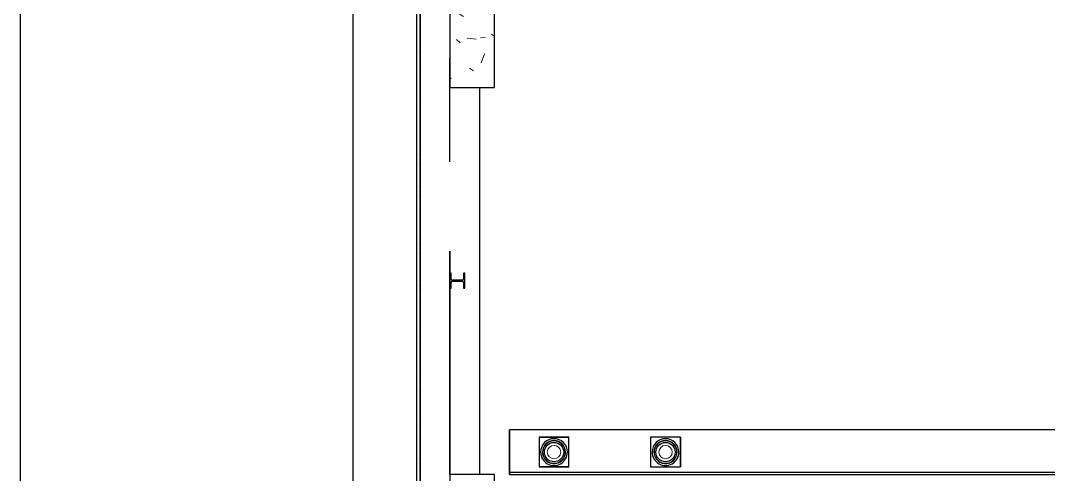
# Model space of a CAD drawing. Header units: millimetres. Extents: x -4391136 to -1798569, y -886572 to -291056.
# Drawn here: x -2742830 to -2735918, y -515884 to -512834 of the extents above; entities that cross this region are included whole.
import ezdxf
from ezdxf.enums import TextEntityAlignment as Align

# ---------------------------------------------------------------- set-up
doc = ezdxf.new("R2010")
doc.units = ezdxf.units.MM
for name, pattern in [('CENTER', [50.8, 31.75, -6.35, 6.35, -6.35]), ('TA_GL_000.70000', [1.925, 0.7, -0.175, 0.175, -0.175, 0.7]), ('Xref-C-1-PP17-AR-2214-01-B$0$DPA_Grid _ Level 100', [10, 5.5, -1.6, 1.3, -1.6])]:
    doc.linetypes.add(name, pattern=pattern)
doc.layers.add('000 - 0_HIDE_OBJ_FRAMING_DEF_DIMS', color=7, linetype='Continuous', plot=False)
for name, color, linetype in [('000 - 0_SYM_DWG_GRID-BUBBLE_MAIN_COLOR_1', 7, 'Continuous'), ('000 - 0_SYM_DWG_GRIDLINE_MAIN_COLOR_251', 7, 'Continuous'), ('000 - GRID', 7, 'CENTER'), ('_PP-Dim', 7, 'Continuous'), ('Xref-C-1-PP17-AR-2214-01-B$0$A-COLS', 7, 'Continuous'), ('Xref-C-1-PP17-AR-2214-01-B$0$A-COLS-E', 7, 'Continuous'), ('Xref-C-1-PP17-AR-2214-01-B$0$A-FLOR-E', 7, 'Continuous'), ('Xref-C-1-PP17-AR-2214-01-B$0$A-GLAZ-CURT', 7, 'Continuous'), ('Xref-C-1-PP17-AR-2214-01-B$0$A-ROOF', 7, 'Continuous'), ('Xref-C-1-PP17-AR-2214-01-B$0$A-ROOF-OTLN', 7, 'Continuous'), ('Xref-C-1-PP17-AR-2214-01-B$0$P-SANR-FIXT', 7, 'Continuous'), ('Xref-C-1-PP17-AR-2214-01-B$0$S-BEAM', 7, 'Continuous'), ('Xref-C-1-PP17-AR-2214-01-B$0$S-COLS', 7, 'Continuous'), ('Xref-C-1-PP17-AR-2214-01-B$0$S-COLS-E', 7, 'Continuous'), ('Xref-C-1-PP17-AR-2214-01-B$0$WALL-E', 7, 'Continuous')]:
    doc.layers.add(name, color=color, linetype=linetype)
doc.styles.add('Arial', font='arial.ttf', dxfattribs={"height": 1500})
doc.styles.add('FAMELINE_FOR_CKST', font='arial.ttf')
doc.styles.add('TA', font='', dxfattribs={"height": 4.5})
doc.styles.get('TA').set_extended_font_data('Cordia New')
doc.dimstyles.new('FAMELINE-CKST_C-C', dxfattribs={"dimtxt": 0.3, "dimasz": 0.15, "dimexe": 0.1, "dimexo": 0.1, "dimgap": 0.05, "dimtad": 1, "dimzin": 0, "dimdsep": 46, "dimtxsty": 'FAMELINE_FOR_CKST', "dimblk": 'ORIGIN', "dimblk1": 'ORIGIN', "dimblk2": 'ORIGIN', "dimsah": 1, "dimcen": 0.1, "dimdle": 0.1, "dimclrd": 7, "dimclre": 7, "dimclrt": 7, "dimadec": 0, "dimazin": 0, "dimtfac": 1, "dimtix": 1, "dimtmove": 2, "dimatfit": 3, "dimfxl": 1, "dimtolj": 1, "dimtzin": 0, "dimlwd": -1, "dimlwe": -1, "dimarcsym": 0})

# ---------------------------------------------------------------- blocks, each defined once
blk = doc.blocks.new('*U1277')
at = {"layer": '000 - 0_SYM_DWG_GRIDLINE_MAIN_COLOR_251', "color": 7, "linetype": 'ByBlock', "ltscale": 5}
blk.add_line((30, 0), (-560.5, 0), dxfattribs=at)
at = {"color": 7, "style": 'TA', "flags": 1}
blk.add_attdef('LOCATION', (6, -6), '', height=4.5, rotation=270, dxfattribs=at)
at = {"layer": '000 - 0_SYM_DWG_GRID-BUBBLE_MAIN_COLOR_1', "color": 7, "style": 'Arial'}
blk.add_attdef('GRID-HEAD', text='', height=4, rotation=180, dxfattribs=at).set_placement((73.75, 0), align=Align.MIDDLE_CENTER)
blk = doc.blocks.new('_Origin')
at = {"color": 7, "linetype": 'ByBlock', "lineweight": -2}
blk.add_line((0, 0), (-1, 0), dxfattribs=at)
blk.add_circle((0, 0), 0.5, dxfattribs=at)
blk = doc.blocks.new('*D1280')
at = {"layer": '_PP-Dim', "color": 7, "transparency": 16777216}
for p, q in [((-26525, 1050), (-26525, 2737.5)), ((0, 1050), (0, 2737.5)), ((-26450, 2687.5), (-75, 2687.5))]:
    blk.add_line(p, q, dxfattribs=at)
at = {"layer": 'Defpoints', "color": 7, "transparency": 16777216}
for p in [(0, 2687.5), (-26525, 1000), (0, 1000)]:
    blk.add_point(p, dxfattribs=at)
at = {"layer": '_PP-Dim', "color": 7, "transparency": 16777216, "xscale": 75, "yscale": 75, "zscale": 75, "rotation": 180}
blk.add_blockref('_Origin', (-26525, 2687.5), dxfattribs=at)
at = {"layer": '_PP-Dim', "color": 7, "transparency": 16777216, "xscale": 75, "yscale": 75, "zscale": 75}
blk.add_blockref('_Origin', (0, 2687.5), dxfattribs=at)
at = {"layer": '_PP-Dim', "color": 7, "transparency": 16777216, "insert": (-13262.5, 2789.1), "char_height": 150, "attachment_point": 5, "style": 'FAMELINE_FOR_CKST'}
blk.add_mtext('\\A1;26525', dxfattribs=at)
blk = doc.blocks.new('Xref-C-1-PP17-AR-2214-01-B$0$ACM_STR_COLN_Precast- Rectangular Column - 300x700-27910608-ENTRANCE 2 - LOWER ROOF FLOOR PLAN01-flat-1')
at = {"layer": 'Xref-C-1-PP17-AR-2214-01-B$0$S-COLS-E', "color": 7}
for p, q in [((-150, 290), (-150, 300)), ((-150, 290), (-150, 300)), ((-150, -390), (-150, 290)), ((-150, -390), (-150, 290)), ((-150, -400), (-150, -390)), ((-150, -400), (-150, -390))]:
    blk.add_line(p, q, dxfattribs=at)
blk = doc.blocks.new('Xref-C-1-PP17-AR-2214-01-B$0$DPA_PF_Floor Drain_Dome - 200L x 200W-19087109-ENTRANCE 2 - LOWER ROOF FLOOR PLAN01-flat-2')
at = {"layer": 'Xref-C-1-PP17-AR-2214-01-B$0$P-SANR-FIXT', "color": 7}
for p, q in [((-100, 100), (-100, -100)), ((100, 100), (-100, 100)), ((100, -100), (100, 100)), ((-100, -100), (100, -100))]:
    blk.add_line(p, q, dxfattribs=at)
at = {"layer": 'Xref-C-1-PP17-AR-2214-01-B$0$P-SANR-FIXT', "color": 7, "lineweight": 9}
for p, q in [((-100, 100), (100, 100)), ((-100, -100), (-100, 100)), ((-100, 100), (-100, -100)), ((100, 100), (-100, 100)), ((100, 100), (100, -100)), ((100, -100), (100, 100)), ((100, -100), (-100, -100)), ((-100, -100), (100, -100))]:
    blk.add_line(p, q, dxfattribs=at)
at = {"layer": 'Xref-C-1-PP17-AR-2214-01-B$0$P-SANR-FIXT', "color": 7}
blk.add_circle((0, 0), 65, dxfattribs=at)
for radius, start, end in [(90, 0, 180), (77.5, 0, 180), (90, 180, 0), (77.5, 180, 0)]:
    blk.add_arc((0, 0), radius, start, end, dxfattribs=at)
at = {"layer": 'Xref-C-1-PP17-AR-2214-01-B$0$P-SANR-FIXT', "color": 7, "lineweight": 9}
for radius, start, end in [(75, 90, 270), (75, 270, 90), (45, 90, 270), (45, 270, 90)]:
    blk.add_arc((0, 0), radius, start, end, dxfattribs=at)
blk = doc.blocks.new('Xref-C-1-PP17-AR-2214-01-B$0$H-Wide Flange-Column - H100x100x17_2-V92-ENTRANCE 2 - LOWER ROOF FLOOR PLAN01-flat-1')
at = {"layer": 'Xref-C-1-PP17-AR-2214-01-B$0$S-COLS-E', "lineweight": 9}
h = blk.add_hatch(dxfattribs=at)
h.set_pattern_fill('ACET-2D-FP_49', angle=90, style=0, pattern_type=2)
h.set_pattern_definition([(45, (2739892.75, 514582.08), (-251.44717, 251.44717), []), (45, (2739892.75, 514963.08), (-251.44717, 251.44717), [])])
h.paths.add_polyline_path([(42, -50), (50, -50), (50, 50), (42, 50), (42, 13), (39.1, 5.9), (32, 3), (-32, 3), (-39.1, 5.9), (-42, 13), (-42, 50), (-50, 50), (-50, -50), (-42, -50), (-42, -13), (-39.1, -5.9), (-32, -3), (32, -3), (39.1, -5.9), (42, -13)])
at = {"layer": 'Xref-C-1-PP17-AR-2214-01-B$0$S-COLS', "color": 7}
for p, q in [((-50, 50), (-50, -50)), ((-42, 50), (-50, 50)), ((-42, 13), (-42, 50)), ((32, 3), (-32, 3)), ((50, 50), (42, 50)), ((42, 50), (42, 13)), ((50, -50), (50, 50)), ((-50, -50), (-42, -50)), ((-42, -50), (-42, -13)), ((-32, -3), (32, -3)), ((42, -13), (42, -50)), ((42, -50), (50, -50))]:
    blk.add_line(p, q, dxfattribs=at)
for centre, start, end in [((-32, 13), 180, 270), ((32, 13), 270, 0), ((-32, -13), 90, 180), ((32, -13), 0, 90)]:
    blk.add_arc(centre, 10, start, end, dxfattribs=at)
blk = doc.blocks.new('Xref-C-1-PP17-AR-2214-01-B$0$DPA_PF_Floor Drain_Dome - 200L x 200W-19087109-ENTRANCE 2 - LOWER ROOF FLOOR PLAN01-flat-1')
at = {"layer": 'Xref-C-1-PP17-AR-2214-01-B$0$P-SANR-FIXT', "color": 7}
for p, q in [((-100, 100), (-100, -100)), ((100, 100), (-100, 100)), ((100, -100), (100, 100)), ((-100, -100), (100, -100))]:
    blk.add_line(p, q, dxfattribs=at)
at = {"layer": 'Xref-C-1-PP17-AR-2214-01-B$0$P-SANR-FIXT', "color": 7, "lineweight": 9}
for p, q in [((-100, 100), (100, 100)), ((-100, -100), (-100, 100)), ((-100, 100), (-100, -100)), ((100, 100), (-100, 100)), ((100, 100), (100, -100)), ((100, -100), (100, 100)), ((100, -100), (-100, -100)), ((-100, -100), (100, -100))]:
    blk.add_line(p, q, dxfattribs=at)
at = {"layer": 'Xref-C-1-PP17-AR-2214-01-B$0$P-SANR-FIXT', "color": 7}
blk.add_circle((0, 0), 65, dxfattribs=at)
for radius, start, end in [(90, 0, 180), (77.5, 0, 180), (90, 180, 0), (77.5, 180, 0)]:
    blk.add_arc((0, 0), radius, start, end, dxfattribs=at)
at = {"layer": 'Xref-C-1-PP17-AR-2214-01-B$0$P-SANR-FIXT', "color": 7, "lineweight": 9}
for radius, start, end in [(75, 90, 270), (75, 270, 90), (45, 90, 270), (45, 270, 90)]:
    blk.add_arc((0, 0), radius, start, end, dxfattribs=at)
blk = doc.blocks.new('Xref-C-1-PP17-AR-2214-01-B$0$DPA_Curved type B - Curved Type B-V74-ENTRANCE 2 - LOWER ROOF FLOOR PLAN01-flat-1')
at = {"layer": 'Xref-C-1-PP17-AR-2214-01-B$0$A-GLAZ-CURT', "color": 7}
for p, q in [((0, -750), (0, 750)), ((0, 750), (0, -750))]:
    blk.add_line(p, q, dxfattribs=at)
blk = doc.blocks.new('Xref-C-1-PP17-AR-2214-01-B$0$DPA-AR_Rectangular - 300x700-29835911-ENTRANCE 2 - LOWER ROOF FLOOR PLAN01-flat-1')
at = {"layer": 'Xref-C-1-PP17-AR-2214-01-B$0$A-COLS-E', "lineweight": 9}
h = blk.add_hatch(dxfattribs=at)
h.set_pattern_fill('ACET-2D-FP_23', style=0, pattern_type=2)
h.set_pattern_definition([(50, (2739792.75, 512933.95), (-459.03375, 385.17505), [76.2, -838.2]), (355, (2739792.75, 512933.95), (65.28253, 746.1827), [60.96, -670.56]), (100.451, (2739853.5, 512928.6), (-693.383, -127.89768), [64.76, -712.36]), (46.184, (2739792.75, 513137.15), (-648.5725, 622.30642), [114.3, -1257.3]), (96.636, (2739883.1, 513123.1), (-1050.5343, -122.21992), [97.14, -1068.54]), (351.184, (2739792.7, 513137.1), (172.19714, 1110.27497), [91.44, -1005.84]), (21, (2739894.35, 513086.35), (-214.74339, 559.42566), [76.2, -838.2]), (326, (2739894.35, 513086.35), (418.85394, 620.9765), [60.96, -670.56]), (71.451, (2739944.9, 513052.26), (-668.45247, 224.29692), [64.76, -712.36]), (37.5, (2739792.75, 512933.95), (-158.769242, 206.912105), [33.528, -628.904, 33.528, -1320.292]), (37.5, (2739792.75, 512933.95), (-158.769242, 206.912105), [-695.96, -647.192, 33.528, -639.572]), (7.5, (2739792.75, 512933.95), (-47.303606, 359.30656), [33.528, -354.584, 33.528, -870.204]), (7.5, (2739792.75, 512933.95), (-47.303606, 359.30656), [-421.64, -613.664, 33.528, -223.012]), (327.5, (2739566.18, 512933.95), (146.191164, 229.474162), [33.528, -220.472, 33.528, -1810.512]), (327.5, (2739566.18, 512933.95), (146.191164, 229.474162), [-287.528, -758.952, 33.528, -1018.032]), (317.5, (2739464.6, 512933.95), (321.09789, 350.41686), [33.528, -296.672, 33.528, -1239.52]), (317.5, (2739464.6, 512933.95), (321.09789, 350.41686), [-363.728, -492.76, 33.528, -713.232])])
h.paths.add_polyline_path([(-150, -350), (-146.1, -350), (150, -350), (150, 350), (-150, 350)])
at = {"layer": 'Xref-C-1-PP17-AR-2214-01-B$0$A-COLS', "color": 7}
for p, q in [((150, 350), (-150, 350)), ((-150, 350), (-150, -350)), ((150, -350), (150, 350)), ((-150, -350), (150, -350))]:
    blk.add_line(p, q, dxfattribs=at)
blk = doc.blocks.new('Xref-C-1-PP17-AR-2214-01-B$0$DPA-AR_Rectangular - 300x500-26814052-ENTRANCE 2 - LOWER ROOF FLOOR PLAN01-flat-1')
at = {"layer": 'Xref-C-1-PP17-AR-2214-01-B$0$A-COLS-E', "lineweight": 9}
h = blk.add_hatch(dxfattribs=at)
h.set_pattern_fill('ACET-2D-FP_21', style=0, pattern_type=2)
h.set_pattern_definition([(50, (2739792.75, 516133.95), (-459.03375, 385.17505), [76.2, -838.2]), (355, (2739792.75, 516133.95), (65.28253, 746.1827), [60.96, -670.56]), (100.451, (2739853.5, 516128.6), (-693.383, -127.89768), [64.76, -712.36]), (46.184, (2739792.75, 516337.15), (-648.5725, 622.30642), [114.3, -1257.3]), (96.636, (2739883.1, 516323.1), (-1050.5343, -122.21992), [97.14, -1068.54]), (351.184, (2739792.7, 516337.1), (172.19714, 1110.27497), [91.44, -1005.84]), (21, (2739894.35, 516286.35), (-214.74339, 559.42566), [76.2, -838.2]), (326, (2739894.35, 516286.35), (418.85394, 620.9765), [60.96, -670.56]), (71.451, (2739944.9, 516252.26), (-668.45247, 224.29692), [64.76, -712.36]), (37.5, (2739792.75, 516133.95), (-158.769242, 206.912105), [33.528, -628.904, 33.528, -1320.292]), (37.5, (2739792.75, 516133.95), (-158.769242, 206.912105), [-695.96, -647.192, 33.528, -639.572]), (7.5, (2739792.75, 516133.95), (-47.303606, 359.30656), [33.528, -354.584, 33.528, -870.204]), (7.5, (2739792.75, 516133.95), (-47.303606, 359.30656), [-421.64, -613.664, 33.528, -223.012]), (327.5, (2739566.18, 516133.95), (146.191164, 229.474162), [33.528, -220.472, 33.528, -1810.512]), (327.5, (2739566.18, 516133.95), (146.191164, 229.474162), [-287.528, -758.952, 33.528, -1018.032]), (317.5, (2739464.6, 516133.95), (321.09789, 350.41686), [33.528, -296.672, 33.528, -1239.52]), (317.5, (2739464.6, 516133.95), (321.09789, 350.41686), [-363.728, -492.76, 33.528, -713.232])])
h.paths.add_polyline_path([(-150, -250), (-146.1, -250), (150, -250), (150, 250), (-150, 250)])
at = {"layer": 'Xref-C-1-PP17-AR-2214-01-B$0$A-COLS', "color": 7}
for p, q in [((150, 250), (-150, 250)), ((-150, 250), (-150, -250)), ((150, -250), (150, 250)), ((-150, -250), (150, -250))]:
    blk.add_line(p, q, dxfattribs=at)
blk = doc.blocks.new('W-1-PP17-ENT2_REV00_20260526-152612_EX_LOPF-1')
at = {"layer": '000 - 0_HIDE_OBJ_FRAMING_DEF_DIMS', "color": 7, "linetype": 'Xref-C-1-PP17-AR-2214-01-B$0$DPA_Grid _ Level 100'}
blk.add_line((-29475.6, 0), (7016, 0), dxfattribs=at)
at = {"layer": 'Xref-C-1-PP17-AR-2214-01-B$0$A-FLOR-E', "color": 7}
for p, q in [((-19235, -400), (-16635, -400)), ((-16435, -500), (-15935, -500)), ((-19235, -600), (-19235, -9705)), ((-18935, -600), (-19235, -600)), ((-19222.3, -9705), (-19222.3, -600)), ((-18935, -9705), (-18935, -600)), ((-18985, -800), (-19185, -800)), ((-19185, -1000), (-19185, -800)), ((-18985, -800), (-18985, -1000)), ((-19185, -1000), (-18985, -1000)), ((-19185, -1549.7), (-19185, -1749.7)), ((-18985, -1549.7), (-19185, -1549.7)), ((-18985, -1749.7), (-18985, -1549.7)), ((-18985, -1749.7), (-19185, -1749.7))]:
    blk.add_line(p, q, dxfattribs=at)
at = {"layer": 'Xref-C-1-PP17-AR-2214-01-B$0$A-ROOF', "color": 7}
blk.add_line((-11934.5, 0), (-23134.5, 0), dxfattribs=at)
at = {"layer": 'Xref-C-1-PP17-AR-2214-01-B$0$A-ROOF-OTLN', "color": 7}
for p, q in [((-23584.5, 450), (-10434.5, 450)), ((-10434.5, 24.8), (-23159.2, 24.8))]:
    blk.add_line(p, q, dxfattribs=at)
at = {"layer": 'Xref-C-1-PP17-AR-2214-01-B$0$S-BEAM', "color": 7}
blk.add_line((-19235, -600), (-18935, -600), dxfattribs=at)
at = {"layer": 'Xref-C-1-PP17-AR-2214-01-B$0$WALL-E', "color": 7}
blk.add_line((-19235, -400), (-16635, -400), dxfattribs=at)
at = {"color": 7, "rotation": 270}
for name, p in [('Xref-C-1-PP17-AR-2214-01-B$0$DPA-AR_Rectangular - 300x500-26814052-ENTRANCE 2 - LOWER ROOF FLOOR PLAN01-flat-1', (-19485, -350)), ('Xref-C-1-PP17-AR-2214-01-B$0$DPA_Curved type B - Curved Type B-V74-ENTRANCE 2 - LOWER ROOF FLOOR PLAN01-flat-1', (-18485, -200)), ('Xref-C-1-PP17-AR-2214-01-B$0$H-Wide Flange-Column - H100x100x17_2-V92-ENTRANCE 2 - LOWER ROOF FLOOR PLAN01-flat-1', (-17933.1, -250)), ('Xref-C-1-PP17-AR-2214-01-B$0$ACM_STR_COLN_Precast- Rectangular Column - 300x700-27910608-ENTRANCE 2 - LOWER ROOF FLOOR PLAN01-flat-1', (-16735, -350)), ('Xref-C-1-PP17-AR-2214-01-B$0$DPA-AR_Rectangular - 300x700-29835911-ENTRANCE 2 - LOWER ROOF FLOOR PLAN01-flat-1', (-16285, -350)), ('Xref-C-1-PP17-AR-2214-01-B$0$DPA_PF_Floor Drain_Dome - 200L x 200W-19087109-ENTRANCE 2 - LOWER ROOF FLOOR PLAN01-flat-2', (-19085, -900)), ('Xref-C-1-PP17-AR-2214-01-B$0$DPA_PF_Floor Drain_Dome - 200L x 200W-19087109-ENTRANCE 2 - LOWER ROOF FLOOR PLAN01-flat-1', (-19085, -1649.7))]:
    blk.add_blockref(name, p, dxfattribs=at)
blk = doc.blocks.new('W-1-PP17-ENT2_REV00_20260526-152343_LOPF_MAIN_DIMS')
at = {"layer": '000 - GRID', "color": 7, "linetype": 'TA_GL_000.70000', "xscale": 50.00000000000036, "yscale": 50.00000000000036, "zscale": 50.00000000000036, "rotation": 180}
blk.add_blockref('*U1277', (-26525, 0), dxfattribs=at)
at = {"layer": '_PP-Dim', "color": 7}
dim = blk.add_linear_dim(base=(0, 2687.5), p1=(-26525, 1000), p2=(0, 1000), angle=180, dimstyle='FAMELINE-CKST_C-C', override={"dimscale": 500, "dimdec": 0, "dimlfac": 1, "dimclrd": 7, "dimclre": 7, "dimclrt": 7}, dxfattribs=at)
dim.commit()
dim.dimension.update_dxf_attribs({"geometry": '*D1280', "text_midpoint": (-13262.5, 2789.1)})

msp = doc.modelspace()

# ---------------------------------------------------------------- block references
at = {"layer": '_PP-Dim', "color": 7, "rotation": 90}
msp.add_blockref('W-1-PP17-ENT2_REV00_20260526-152343_LOPF_MAIN_DIMS', (-2740142.7, -496648.9), dxfattribs=at)

# ---------------------------------------------------------------- next in the draw order: block references
msp.add_blockref('W-1-PP17-ENT2_REV00_20260526-152612_EX_LOPF-1', (-2740142.7, -496648.9), dxfattribs=at)

doc.saveas('drawing.dxf')
